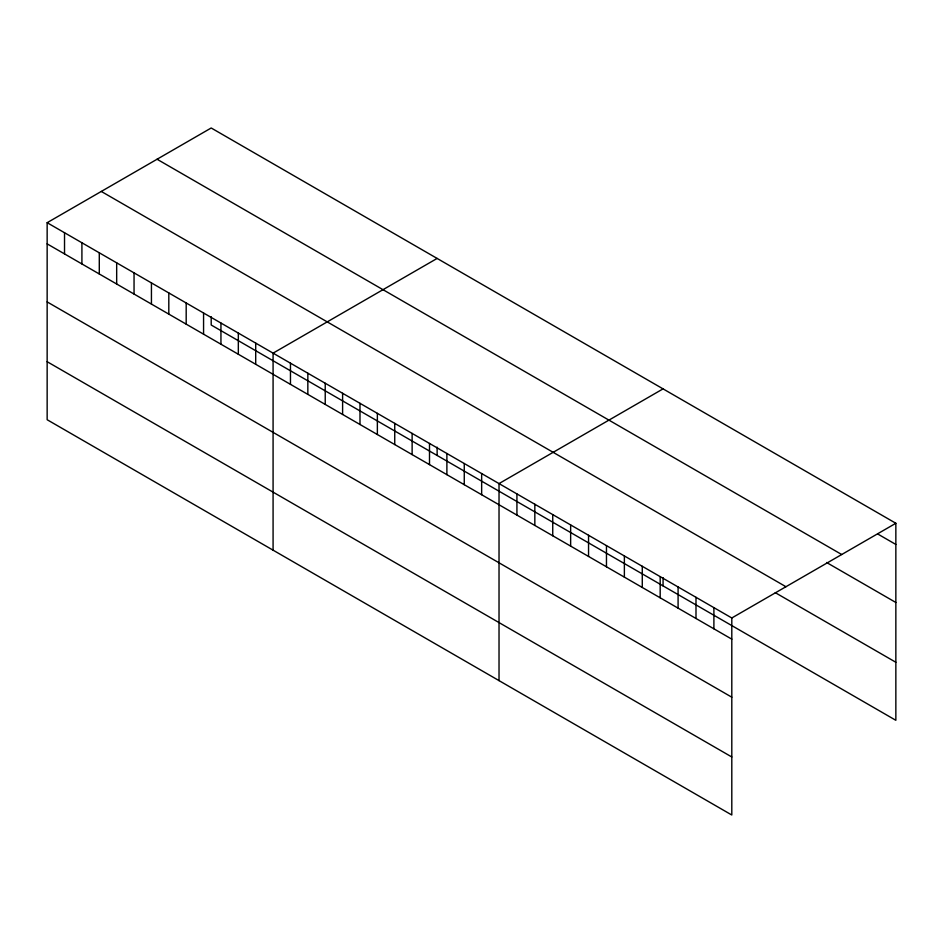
<?xml version="1.0" encoding="UTF-8"?>
<svg xmlns="http://www.w3.org/2000/svg" width="943" height="943" viewBox="0 0 943 943"><rect width="100%" height="100%" fill="white"/><g stroke="black" fill="none" stroke-linecap="round" stroke-linejoin="round"><path stroke-width="1.41" d="M47.15 222.701L731.803 617.983L731.803 815.011L47.15 419.729L47.15 222.701L211.197 127.989L895.85 523.271L895.85 720.299L211.197 325.017L211.197 316.73M437.128 258.429L273.081 353.142L273.081 550.17M663.07 388.87L499.024 483.582L499.024 680.622M731.803 617.983L895.85 523.271M877.945 534.115L895.85 544.453M157.057 159.237L841.71 554.519M826.61 562.511L895.85 602.483M101.29 191.441L785.943 586.723M775.276 592.664L895.85 662.269M47.15 243.872L731.803 639.154M47.15 301.913L731.803 697.195M47.15 361.699L731.803 756.981M713.898 607.646L713.898 628.816M695.993 597.308L695.993 618.478M678.088 586.97L678.088 608.141M663.07 577.623L663.07 585.909M660.183 576.621L660.183 597.803M642.277 566.283L642.277 587.465M624.372 555.946L624.372 577.128M606.467 545.608L606.467 566.79M588.55 535.27L588.55 556.453M570.645 524.933L570.645 546.115M552.739 514.595L552.739 535.777M534.834 504.257L534.834 525.44M516.929 493.92L516.929 515.102M481.649 473.551L481.649 494.733M464.262 463.52L464.262 484.69M446.888 453.477L446.888 474.659M437.128 447.171L437.128 455.469M429.501 443.446L429.501 464.628M412.126 433.415L412.126 454.597M394.74 423.383L394.74 444.554M377.365 413.34L377.365 434.523M359.99 403.309L359.99 424.491M342.604 393.278L342.604 414.46M325.229 383.247L325.229 404.417M307.842 373.204L307.842 394.386M290.468 363.173L290.468 384.355M255.706 343.111L255.706 364.281M238.331 333.068L238.331 354.25M220.945 323.036L220.945 344.219M203.57 313.005L203.57 334.187M186.184 302.974L186.184 324.144M168.809 292.931L168.809 314.113M151.434 282.9L151.434 304.082M134.047 272.869L134.047 294.051M116.673 262.838L116.673 284.008M99.286 252.795L99.286 273.977M81.911 242.764L81.911 263.946M64.525 232.732L64.525 253.915"/></g></svg>
